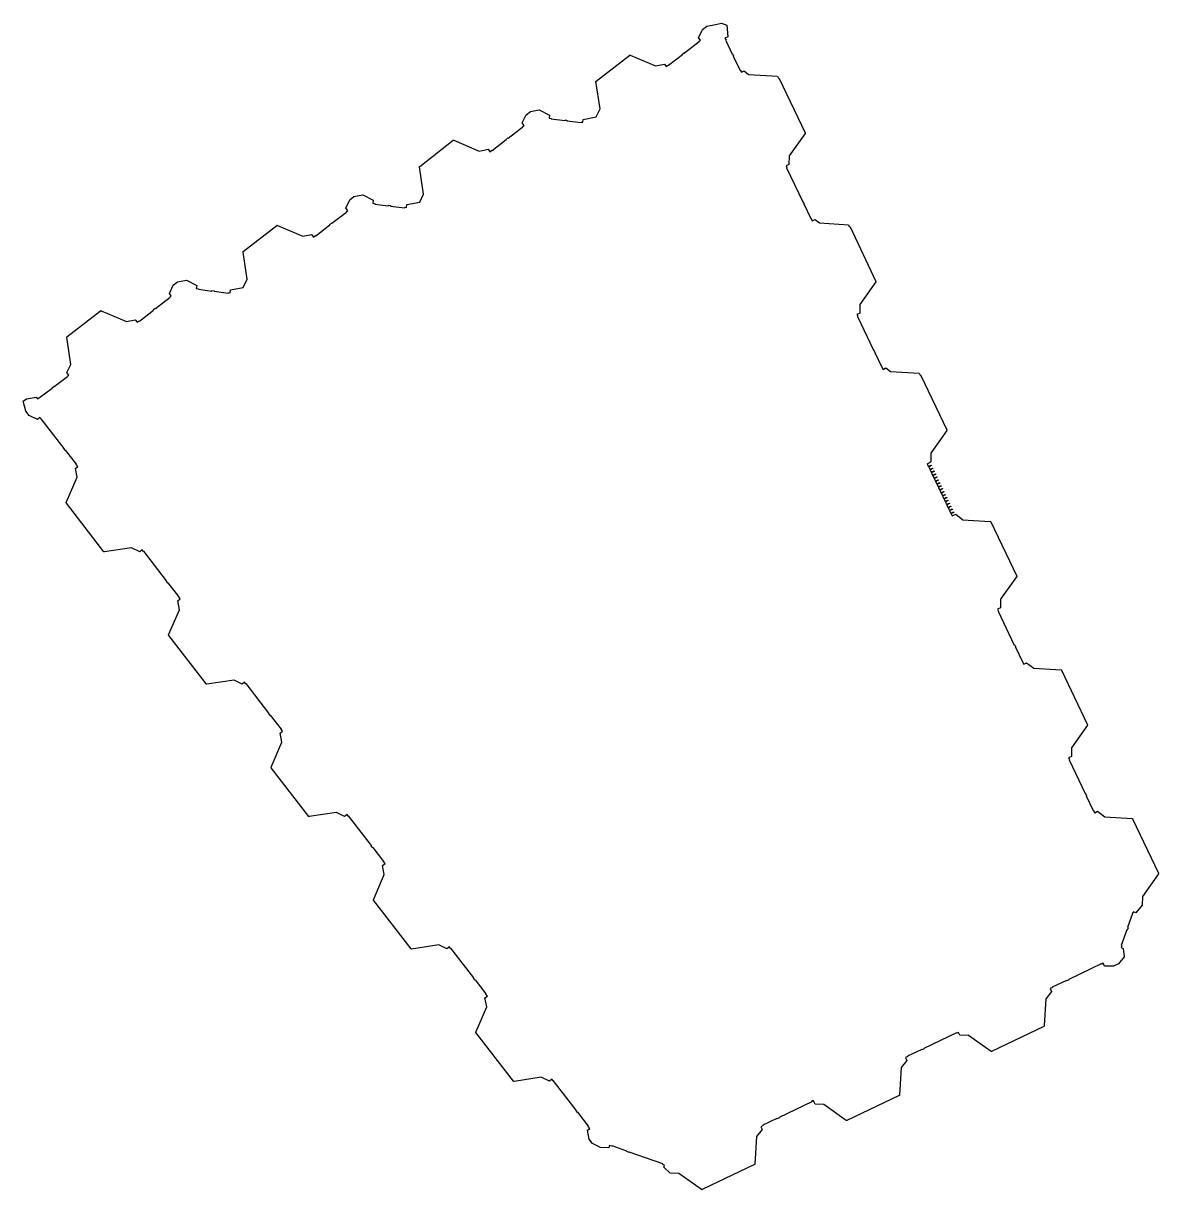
# Model space of a CAD drawing. Header units: metres. Extents: x 155.4 to 197.4, y 12.4 to 55.6.
import ezdxf

# ---------------------------------------------------------------- set-up
doc = ezdxf.new("R2010")
doc.units = ezdxf.units.M
doc.layers.add('OUTER', color=7, linetype='Continuous', lineweight=25)

msp = doc.modelspace()

# ---------------------------------------------------------------- linework, layer by layer
at = {"layer": 'OUTER', "color": 7, "lineweight": 25}
msp.add_lwpolyline([(189.298, 38.442), (189.287, 38.437), (189.33, 38.347), (189.341, 38.352), (189.432, 38.395), (189.44, 38.377), (189.35, 38.334), (189.338, 38.328), (189.381, 38.238), (189.393, 38.244), (189.483, 38.287), (189.492, 38.269), (189.402, 38.225), (189.39, 38.219), (189.433, 38.129), (189.445, 38.135), (189.535, 38.178), (189.544, 38.16), (189.453, 38.117), (189.442, 38.112), (189.485, 38.022), (189.496, 38.027), (189.587, 38.07), (189.595, 38.052), (189.505, 38.009), (189.493, 38.003), (189.536, 37.913), (189.548, 37.919), (189.638, 37.962), (189.647, 37.944), (189.557, 37.901), (189.545, 37.895), (189.588, 37.804), (189.6, 37.81), (189.69, 37.853), (189.699, 37.835), (189.608, 37.792), (189.597, 37.787), (189.64, 37.696), (189.652, 37.702), (189.742, 37.745), (189.75, 37.727), (189.66, 37.684), (189.649, 37.679), (189.691, 37.588), (189.703, 37.594), (189.793, 37.637), (189.802, 37.619), (189.712, 37.576), (189.7, 37.57), (189.744, 37.479), (189.755, 37.485), (189.845, 37.529), (189.854, 37.51), (189.764, 37.467), (189.752, 37.461), (189.791, 37.38), (189.925, 37.445), (190.19, 37.239), (191.206, 37.176), (191.217, 37.175), (191.223, 37.165), (192.185, 35.148), (192.19, 35.137), (192.183, 35.127), (191.59, 34.293), (191.583, 33.97), (191.48, 33.921), (191.511, 33.855), (191.498, 33.849), (192.096, 32.595), (192.107, 32.6), (192.148, 32.516), (192.137, 32.511), (192.396, 31.968), (192.406, 31.973), (192.446, 31.889), (192.552, 31.94), (192.817, 31.734), (193.833, 31.671), (193.844, 31.67), (193.85, 31.66), (194.812, 29.642), (194.817, 29.632), (194.81, 29.622), (194.217, 28.788), (194.211, 28.465), (194.107, 28.415), (194.138, 28.35), (194.125, 28.344), (194.724, 27.09), (194.735, 27.095), (194.775, 27.011), (194.764, 27.006), (195.023, 26.463), (195.033, 26.468), (195.074, 26.384), (195.18, 26.434), (195.444, 26.229), (196.46, 26.166), (196.472, 26.165), (196.477, 26.155), (197.439, 24.137), (197.444, 24.127), (197.437, 24.117), (196.844, 23.283), (196.838, 22.96), (196.602, 22.678), (196.515, 22.709), (196.503, 22.675), (196.489, 22.68), (196.293, 22.128), (196.31, 22.122), (196.28, 22.034), (196.262, 22.04), (196.057, 21.461), (196.078, 21.454), (196.054, 21.386), (196.135, 21.357), (196.16, 21.043), (195.953, 20.779), (195.773, 20.693), (195.438, 20.699), (195.388, 20.803), (195.325, 20.773), (195.32, 20.783), (194.111, 20.204), (194.115, 20.195), (194.034, 20.157), (194.027, 20.17), (193.504, 19.92), (193.511, 19.906), (193.429, 19.867), (193.479, 19.764), (193.273, 19.499), (193.269, 19.497), (193.207, 18.482), (193.206, 18.47), (193.195, 18.465), (191.254, 17.538), (191.243, 17.533), (191.234, 17.54), (190.399, 18.134), (190.076, 18.14), (190.026, 18.244), (189.963, 18.214), (189.958, 18.224), (188.749, 17.646), (188.754, 17.637), (188.672, 17.598), (188.666, 17.611), (188.143, 17.361), (188.149, 17.348), (188.068, 17.309), (188.117, 17.205), (187.911, 16.941), (187.908, 16.94), (187.845, 15.923), (187.844, 15.911), (187.834, 15.906), (185.892, 14.98), (185.882, 14.975), (185.872, 14.982), (185.038, 15.575), (184.715, 15.581), (184.665, 15.685), (184.65, 15.717), (184.587, 15.687), (184.592, 15.675), (184.596, 15.668), (183.385, 15.092), (183.388, 15.087), (183.392, 15.078), (183.311, 15.039), (183.305, 15.051), (182.781, 14.803), (182.788, 14.789), (182.707, 14.75), (182.756, 14.647), (182.55, 14.382), (182.546, 14.38), (182.484, 13.364), (182.483, 13.353), (182.472, 13.348), (180.531, 12.421), (180.52, 12.416), (180.511, 12.423), (179.675, 13.017), (179.353, 13.023), (179.113, 13.244), (179.142, 13.325), (179.074, 13.349), (179.081, 13.37), (177.835, 13.811), (177.829, 13.793), (177.741, 13.825), (177.748, 13.842), (177.196, 14.037), (177.191, 14.022), (177.103, 14.054), (177.072, 13.966), (176.772, 13.984), (176.47, 14.129), (176.347, 14.288), (176.282, 14.617), (176.374, 14.687), (176.317, 14.761), (176.328, 14.77), (175.93, 15.285), (175.926, 15.282), (175.918, 15.276), (175.861, 15.35), (175.869, 15.356), (175.02, 16.457), (175.011, 16.449), (174.967, 16.507), (174.875, 16.436), (174.573, 16.582), (173.566, 16.428), (173.555, 16.426), (173.547, 16.436), (172.155, 18.236), (172.147, 18.245), (172.152, 18.256), (172.554, 19.192), (172.489, 19.521), (172.58, 19.591), (172.523, 19.665), (172.535, 19.674), (172.136, 20.189), (172.125, 20.181), (172.068, 20.255), (172.076, 20.261), (171.227, 21.361), (171.218, 21.354), (171.173, 21.411), (171.082, 21.34), (170.779, 21.486), (169.773, 21.332), (169.761, 21.33), (169.754, 21.34), (168.361, 23.14), (168.354, 23.15), (168.359, 23.16), (168.76, 24.096), (168.696, 24.425), (168.787, 24.495), (168.73, 24.569), (168.742, 24.578), (168.343, 25.094), (168.331, 25.085), (168.274, 25.159), (168.282, 25.165), (167.434, 26.265), (167.424, 26.258), (167.38, 26.315), (167.288, 26.244), (166.986, 26.39), (165.98, 26.236), (165.968, 26.235), (165.961, 26.244), (164.568, 28.045), (164.561, 28.054), (164.566, 28.065), (164.967, 29), (164.902, 29.329), (164.994, 29.4), (164.937, 29.473), (164.948, 29.482), (164.55, 29.998), (164.538, 29.989), (164.481, 30.063), (164.489, 30.069), (163.64, 31.169), (163.631, 31.162), (163.587, 31.22), (163.495, 31.149), (163.193, 31.294), (162.186, 31.141), (162.175, 31.139), (162.168, 31.148), (160.775, 32.949), (160.768, 32.958), (160.772, 32.969), (161.174, 33.905), (161.109, 34.233), (161.2, 34.304), (161.143, 34.378), (161.155, 34.387), (160.756, 34.902), (160.745, 34.893), (160.688, 34.967), (160.696, 34.973), (159.847, 36.073), (159.838, 36.066), (159.793, 36.124), (159.702, 36.053), (159.4, 36.198), (158.393, 36.045), (158.381, 36.043), (158.374, 36.052), (156.982, 37.853), (156.974, 37.862), (156.979, 37.873), (157.381, 38.809), (157.316, 39.138), (157.407, 39.208), (157.35, 39.282), (157.362, 39.291), (156.963, 39.806), (156.952, 39.798), (156.895, 39.871), (156.903, 39.878), (156.054, 40.978), (156.045, 40.971), (156, 41.028), (155.909, 40.957), (155.606, 41.103), (155.484, 41.261), (155.389, 41.629), (155.507, 41.721), (155.864, 41.776), (155.911, 41.715), (155.985, 41.772), (155.994, 41.76), (156.46, 42.115), (156.452, 42.126), (156.526, 42.182), (156.532, 42.174), (157.022, 42.545), (157.015, 42.554), (157.073, 42.598), (157.003, 42.688), (157.148, 42.99), (156.995, 43.997), (156.993, 44.008), (157.002, 44.016), (158.249, 44.98), (158.258, 44.987), (158.269, 44.983), (159.205, 44.581), (159.534, 44.646), (159.604, 44.555), (159.678, 44.612), (159.687, 44.6), (160.209, 45.004), (160.201, 45.015), (160.275, 45.072), (160.283, 45.061), (160.822, 45.478), (160.813, 45.489), (160.87, 45.533), (160.799, 45.625), (160.945, 45.927), (161.103, 46.049), (161.432, 46.114), (161.81, 45.915), (161.796, 45.803), (161.876, 45.793), (161.874, 45.775), (162.375, 45.711), (162.377, 45.731), (162.457, 45.721), (162.455, 45.701), (162.98, 45.634), (162.983, 45.656), (163.045, 45.648), (163.059, 45.755), (163.537, 45.846), (163.682, 46.148), (163.528, 47.154), (163.527, 47.166), (163.536, 47.173), (164.783, 48.138), (164.792, 48.145), (164.803, 48.14), (165.739, 47.738), (166.068, 47.803), (166.138, 47.712), (166.212, 47.769), (166.221, 47.758), (166.743, 48.162), (166.735, 48.173), (166.808, 48.23), (166.817, 48.219), (167.356, 48.635), (167.347, 48.646), (167.404, 48.691), (167.333, 48.782), (167.479, 49.084), (167.637, 49.207), (167.966, 49.272), (168.344, 49.072), (168.33, 48.961), (168.41, 48.951), (168.407, 48.933), (168.909, 48.869), (168.911, 48.888), (168.991, 48.878), (168.988, 48.859), (169.514, 48.792), (169.517, 48.813), (169.579, 48.805), (169.593, 48.912), (170.07, 49.003), (170.216, 49.305), (170.062, 50.312), (170.06, 50.323), (170.07, 50.33), (171.317, 51.295), (171.326, 51.302), (171.337, 51.298), (172.272, 50.896), (172.602, 50.961), (172.672, 50.87), (172.746, 50.927), (172.755, 50.915), (173.277, 51.319), (173.268, 51.33), (173.342, 51.387), (173.351, 51.376), (173.889, 51.793), (173.881, 51.804), (173.938, 51.848), (173.867, 51.94), (174.012, 52.242), (174.171, 52.364), (174.5, 52.429), (174.878, 52.23), (174.864, 52.118), (174.943, 52.108), (174.941, 52.09), (175.442, 52.026), (175.445, 52.046), (175.525, 52.036), (175.522, 52.016), (176.048, 51.949), (176.05, 51.97), (176.113, 51.963), (176.126, 52.07), (176.604, 52.161), (176.75, 52.463), (176.596, 53.469), (176.594, 53.481), (176.604, 53.488), (177.851, 54.452), (177.86, 54.46), (177.871, 54.455), (178.806, 54.053), (179.135, 54.118), (179.206, 54.027), (179.28, 54.084), (179.289, 54.073), (179.811, 54.477), (179.802, 54.488), (179.876, 54.545), (179.884, 54.534), (180.423, 54.95), (180.415, 54.961), (180.472, 55.006), (180.401, 55.097), (180.546, 55.399), (180.705, 55.522), (181.034, 55.587), (181.25, 55.629), (181.447, 55.559), (181.483, 55.134), (181.379, 55.084), (181.418, 55.004), (181.405, 54.998), (181.647, 54.491), (181.663, 54.498), (181.701, 54.417), (181.686, 54.41), (181.939, 53.878), (181.958, 53.887), (181.988, 53.824), (182.086, 53.87), (182.255, 53.738), (183.322, 53.672), (183.356, 53.602), (183.367, 53.601), (183.378, 53.6), (183.383, 53.59), (184.345, 51.573), (184.351, 51.562), (184.344, 51.553), (183.751, 50.72), (183.745, 50.396), (183.641, 50.346), (183.672, 50.28), (183.659, 50.274), (184.258, 49.02), (184.269, 49.026), (184.309, 48.941), (184.298, 48.936), (184.557, 48.393), (184.567, 48.399), (184.608, 48.314), (184.714, 48.365), (184.883, 48.233), (185.95, 48.167), (185.984, 48.097), (185.994, 48.096), (186.006, 48.095), (186.011, 48.085), (186.973, 46.068), (186.978, 46.057), (186.972, 46.048), (186.378, 45.213), (186.372, 44.89), (186.268, 44.841), (186.299, 44.775), (186.286, 44.769), (186.885, 43.515), (186.896, 43.52), (186.936, 43.436), (186.925, 43.431), (187.184, 42.888), (187.195, 42.893), (187.235, 42.809), (187.341, 42.86), (187.511, 42.728), (188.577, 42.662), (188.609, 42.592), (188.622, 42.591), (188.633, 42.59), (188.639, 42.58), (189.601, 40.563), (189.606, 40.552), (189.599, 40.542), (189.005, 39.708), (188.999, 39.385), (188.967, 39.37), (188.975, 39.352), (188.885, 39.308), (188.874, 39.302), (188.916, 39.212), (188.928, 39.218), (189.018, 39.261), (189.027, 39.243), (188.937, 39.2), (188.925, 39.194), (188.968, 39.104), (188.98, 39.11), (189.07, 39.153), (189.078, 39.135), (188.988, 39.092), (188.977, 39.087), (189.02, 38.997), (189.031, 39.002), (189.122, 39.045), (189.13, 39.027), (189.04, 38.984), (189.028, 38.978), (189.072, 38.888), (189.083, 38.893), (189.173, 38.936), (189.182, 38.918), (189.092, 38.875), (189.08, 38.869), (189.123, 38.779), (189.135, 38.785), (189.225, 38.828), (189.234, 38.81), (189.143, 38.767), (189.132, 38.762), (189.175, 38.672), (189.186, 38.677), (189.277, 38.72), (189.285, 38.702), (189.195, 38.659), (189.183, 38.653), (189.227, 38.562), (189.238, 38.568), (189.328, 38.612), (189.337, 38.593), (189.247, 38.55), (189.235, 38.544), (189.278, 38.454), (189.29, 38.46), (189.38, 38.503), (189.389, 38.485)], close=True, dxfattribs=at)

doc.saveas('drawing.dxf')
